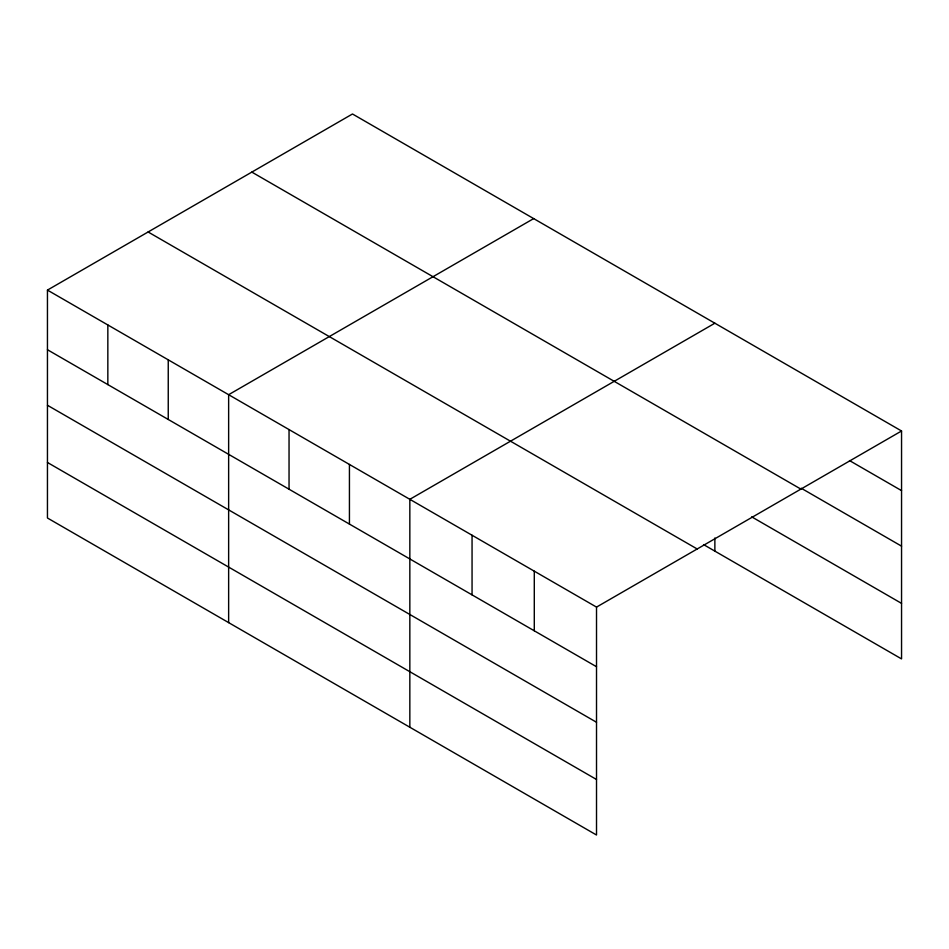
<?xml version="1.0" encoding="UTF-8"?>
<svg xmlns="http://www.w3.org/2000/svg" width="949" height="949" viewBox="0 0 949 949"><rect width="100%" height="100%" fill="white"/><g stroke="black" fill="none" stroke-linecap="round" stroke-linejoin="round"><path stroke-width="1.42" d="M47.45 290.097L596.518 607.099L596.518 835.013L47.45 518.012L47.45 290.097L352.482 113.987L901.55 430.988L901.55 658.903L703.541 544.584M533.682 218.59L228.638 394.701L228.638 622.627M714.87 323.206L409.838 499.316L409.838 727.231M596.518 607.099L901.55 430.988M849.485 460.562L901.55 490.621M801.229 488.237L901.55 546.149M251.829 172.101L800.885 489.103M751.691 516.849L901.55 603.374M148.115 231.983L697.171 548.973M47.45 349.73L596.518 666.732M47.45 405.27L596.518 722.26M47.45 462.483L596.518 779.485M714.87 537.976L714.87 551.12M534.287 571.168L534.287 630.8M472.056 535.236L472.056 594.881M349.434 464.441L349.434 524.085M289.042 429.577L289.042 489.209M168.246 359.837L168.246 419.47M107.842 324.961L107.842 384.606"/></g></svg>
